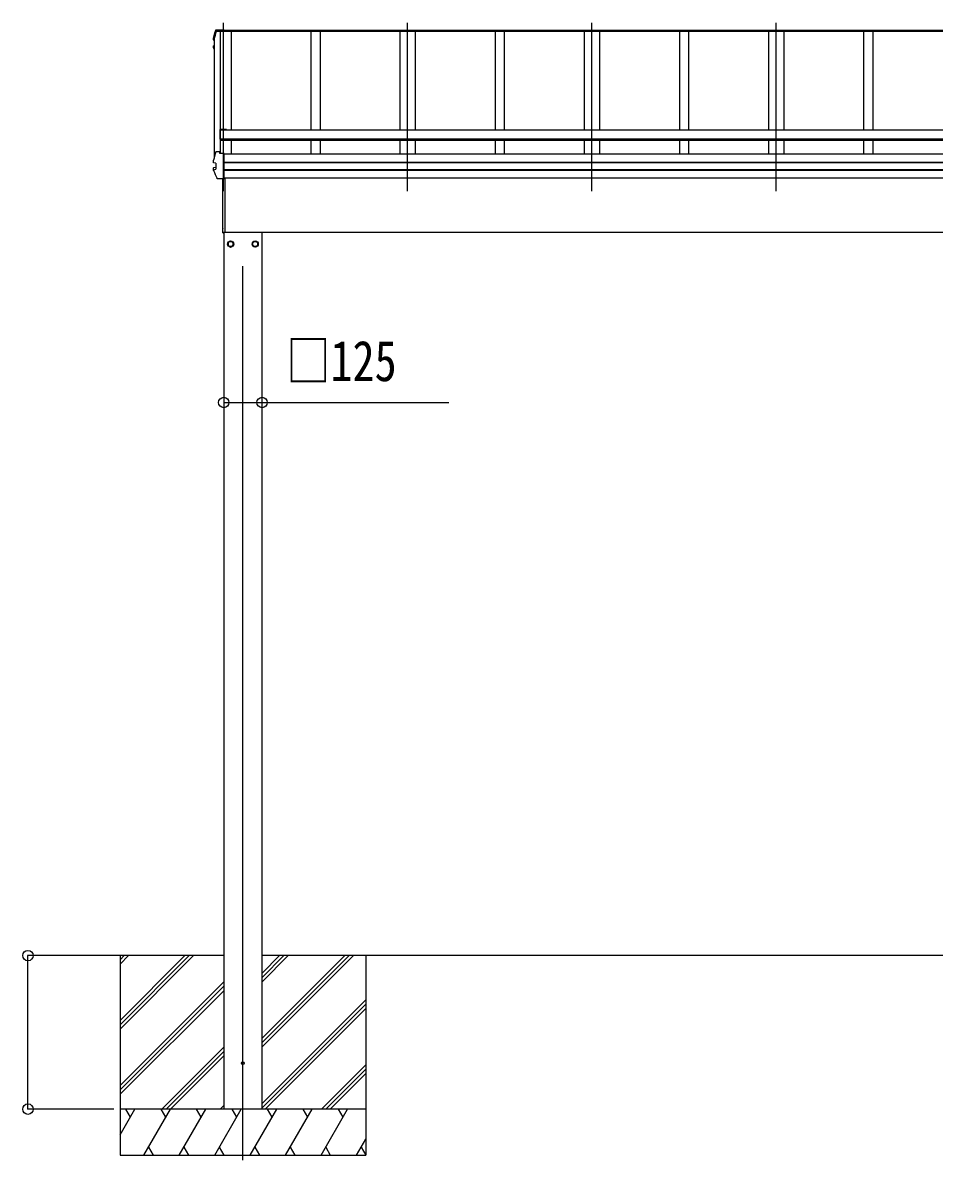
# Model space of a CAD drawing. Units: millimetres, scale not verified. Extents: x -16820 to 16820, y -11880 to 11880.
# Drawn here: x -11542 to -8573, y -6667 to -2961 of the extents above; entities that cross this region are included whole.
import ezdxf
from ezdxf.enums import TextEntityAlignment as Align

# ---------------------------------------------------------------- set-up
doc = ezdxf.new("R2010")
doc.units = ezdxf.units.MM
doc.header["$LTSCALE"] = 60
for name, color, linetype in [('0-3_YKK_12', 2, 'Continuous'), ('0-4_YKK_13', 4, 'Continuous'), ('0-5_YKK_A1', 4, 'Continuous'), ('0-6_YKK_D', 6, 'Continuous')]:
    doc.layers.add(name, color=color, linetype=linetype)
doc.styles.add('ＭＳ ゴシック', font='')
doc.styles.get('ＭＳ ゴシック').set_extended_font_data('MS Gothic')

msp = doc.modelspace()

# ---------------------------------------------------------------- linework, layer by layer
at = {"layer": '0-3_YKK_12'}
for p, q in [((-10888.29, -3510.34), (-10888.29, -2961.26)), ((-10288.29, -3510.34), (-10288.29, -2961.26)), ((-9688.29, -3510.34), (-9688.29, -2961.26)), ((-9088.29, -3510.34), (-9088.29, -2961.26)), ((-10824.79, -6666.52), (-10824.79, -3754.43))]:
    msp.add_line(p, q, dxfattribs=at)
at = {"layer": '0-4_YKK_13'}
for p, q in [((-10899.26, -2989.64), (-10911.68, -2989.64)), ((-10911.53, -2988.14), (-10899.49, -2988.14)), ((-10910.29, -2984.53), (-10885.29, -2984.53)), ((-10910.29, -2984.53), (-10910.29, -2984.53)), ((-10899.49, -2987.06), (-10899.11, -2989.55)), ((-10899.49, -2988.14), (-10899.49, -2987.06)), ((-10885.29, -2987.06), (-10899.49, -2987.06)), ((-10899.49, -2988.14), (-10899.26, -2989.64)), ((-10899.26, -2989.64), (-10899.26, -2989.29)), ((-10888.29, -2989.55), (-10899.11, -2989.55)), ((-10885.29, -2988.56), (-10888.29, -2988.56)), ((-10888.29, -2988.56), (-10888.29, -2989.55)), ((-10885.29, -2987.06), (-10885.29, -2984.53)), ((-10885.29, -2984.53), (-10885.29, -2984.53)), ((-10885.29, -2989.78), (-10885.29, -2987.06)), ((-10885.29, -2988.56), (-10885.29, -2988.63)), ((-10920.71, -3041.49), (-10920.71, -3037.43)), ((-10920.6, -3016.46), (-10920.6, -3012.41)), ((-10919.55, -3017.73), (-10918.29, -3017.98)), ((-10919.13, -3035.96), (-10919.12, -3035.96)), ((-10918.29, -3035.86), (-10919.12, -3035.96)), ((-10918.29, -3016.45), (-10919.06, -3016.3)), ((-10918.29, -3016.1), (-10918.98, -3015.97)), ((-10918.29, -3039.95), (-10919.65, -3040.22)), ((-10918.29, -3041.48), (-10919.13, -3041.64)), ((-10900.39, -3310.91), (-10900.39, -3340.37)), ((-10878.39, -3308.91), (-10898.39, -3308.91)), ((-10898.39, -3340.37), (-10898.39, -3310.45)), ((-10878.39, -3310.45), (-10898.39, -3310.45)), ((-10878.39, -3308.91), (-10878.39, -3311.07)), ((-10898.39, -3340.37), (-10900.39, -3340.37)), ((-10911.53, -3380.87), (-10899.49, -3380.87)), ((-10899.26, -3382.37), (-10899.49, -3380.87)), ((-10899.26, -3382.37), (-10899.26, -3382.72)), ((-10898.54, -3387.5), (-10899.26, -3382.72)), ((-10898.55, -3387.5), (-10899.11, -3383.82)), ((-10899.11, -3387.5), (-10899.11, -3383.82)), ((-10885.29, -3387.82), (-10885.29, -3387.5)), ((-10885.29, -3389.12), (-10885.29, -3387.82)), ((-10885.29, -3469.05), (-10885.29, -3389.12)), ((-10920.71, -3441.62), (-10920.71, -3434.22)), ((-10920.6, -3416.57), (-10920.6, -3409.19)), ((-10919.65, -3432.95), (-10913.7, -3431.79)), ((-10919.12, -3440.33), (-10919.13, -3440.33)), ((-10919.12, -3440.33), (-10912.72, -3438.64)), ((-10918.98, -3418.05), (-10918.98, -3418.05)), ((-10912.72, -3418.82), (-10918.98, -3418.05)), ((-10913.29, -3418.95), (-10913.29, -3438.17)), ((-10912.72, -3418.82), (-10912.72, -3418.82)), ((-10912.72, -3438.64), (-10912.72, -3438.64)), ((-10885.29, -3469.92), (-10905.94, -3469.92)), ((-10890.29, -3645.6), (-10890.29, -3469.92)), ((-10889.79, -3646), (-10889.79, -3469.92)), ((-10885.29, -3469.92), (-10885.29, -3469.05)), ((-10883.29, -3467.28), (-10883.29, -3643.6)), ((-10889.79, -3646), (-10889.8, -3646.06)), ((-10889.8, -3646.1), (-10889.79, -3646.1)), ((-10889.79, -3646), (-10889.79, -3646)), ((-10888.29, -3643.6), (-10883.29, -3643.6)), ((-10888.29, -3646.1), (-10888.29, -3643.6)), ((-10856.19, -3681.75), (-10856.29, -3681.75)), ((-10856.19, -3682.25), (-10856.29, -3682.25)), ((-10793.39, -3681.75), (-10793.29, -3681.75)), ((-10793.39, -3682.25), (-10793.29, -3682.25))]:
    msp.add_line(p, q, dxfattribs=at)
for points in [[(-10920.57, -3012.1), (-10918.24, -3003.25), (-10915.79, -2994.48), (-10913.16, -2985.82)], [(-10913.15, -2985.81), (-10913.03, -2985.51), (-10912.86, -2985.25), (-10912.64, -2985.02), (-10912.39, -2984.84), (-10912.11, -2984.71), (-10911.84, -2984.63), (-10911.61, -2984.59), (-10911.38, -2984.57), (-10911.12, -2984.55), (-10910.84, -2984.54), (-10910.53, -2984.53), (-10910.21, -2984.53)], [(-10920.7, -3037.5), (-10920.7, -3037.22), (-10920.62, -3036.95), (-10920.49, -3036.71), (-10920.32, -3036.5), (-10920.12, -3036.33), (-10919.92, -3036.22), (-10919.75, -3036.15), (-10919.59, -3036.09), (-10919.41, -3036.04), (-10919.2, -3035.98)], [(-10920.59, -3012.43), (-10920.6, -3012.26), (-10920.55, -3012.09)], [(-10920.57, -3012.1), (-10920.6, -3012.36), (-10920.6, -3012.41)], [(-10918.29, -3047.69), (-10919.21, -3045.46), (-10920.61, -3041.97)], [(-10885.29, -3387.5), (-10899.49, -3387.5), (-10899.49, -3380.87)], [(-10920.6, -3442.11), (-10920.67, -3441.95), (-10920.71, -3441.78), (-10920.71, -3441.6)], [(-10920.61, -3442.1), (-10917.76, -3448.91), (-10914.81, -3455.64), (-10911.77, -3462.29), (-10908.65, -3468.86)], [(-10920.57, -3408.88), (-10920.6, -3409.14), (-10920.6, -3409.19)], [(-10920.6, -3416.61), (-10920.6, -3416.52), (-10920.57, -3416.26)], [(-10919.06, -3418.03), (-10919.34, -3417.96), (-10919.58, -3417.88), (-10919.82, -3417.78), (-10920.09, -3417.61), (-10920.35, -3417.34), (-10920.54, -3417), (-10920.59, -3416.61)], [(-10919.81, -3442.31), (-10919.9, -3441.98), (-10919.93, -3441.62), (-10919.88, -3441.27), (-10919.77, -3440.93), (-10919.59, -3440.65), (-10919.37, -3440.45), (-10919.13, -3440.33)], [(-10918.98, -3418.05), (-10919.21, -3417.97), (-10919.41, -3417.83), (-10919.58, -3417.61), (-10919.7, -3417.34), (-10919.77, -3417.03), (-10919.78, -3416.7), (-10919.73, -3416.37)], [(-10913.29, -3418.95), (-10913.31, -3418.84), (-10913.34, -3418.74)], [(-10912.72, -3418.82), (-10912.64, -3418.85), (-10912.56, -3418.9), (-10912.5, -3418.97), (-10912.45, -3419.07), (-10912.43, -3419.18), (-10912.42, -3419.3)], [(-10912.72, -3438.64), (-10912.64, -3438.6), (-10912.56, -3438.54), (-10912.5, -3438.45), (-10912.45, -3438.35), (-10912.43, -3438.24), (-10912.42, -3438.12)], [(-10905.96, -3469.92), (-10906.34, -3469.92), (-10906.69, -3469.9), (-10907, -3469.88), (-10907.28, -3469.85), (-10907.59, -3469.78), (-10907.92, -3469.64), (-10908.23, -3469.42), (-10908.49, -3469.14), (-10908.66, -3468.81)], [(-10889.8, -3646.06), (-10889.8, -3646.1), (-10889.8, -3646.1)], [(-10889.79, -3646.1), (-10889.79, -3646.1), (-10888.29, -3646.1)]]:
    msp.add_lwpolyline(points, dxfattribs=at)
for points in [[(-10864.79, -3672.19), (-10873.29, -3677.09), (-10873.29, -3686.91), (-10864.79, -3691.81), (-10856.29, -3686.91), (-10856.29, -3677.09)], [(-10784.79, -3672.19), (-10776.29, -3677.09), (-10776.29, -3686.91), (-10784.79, -3691.81), (-10793.29, -3686.91), (-10793.29, -3677.09)]]:
    msp.add_lwpolyline(points, close=True, dxfattribs=at)
for centre, radius in [((-10864.79, -3682), 10), ((-10864.79, -3682), 8.5), ((-10784.79, -3682), 10), ((-10784.79, -3682), 8.5), ((-10824.79, -6350), 4.5)]:
    msp.add_circle(centre, radius, dxfattribs=at)
for centre, radius, start, end in [((-10435.28, -3135.81), 499.82, 162.96047, 166.14879), ((-10435.28, -3135.81), 498.32, 162.94349, 166.12469), ((-10911.54, -2989.84), 1.7, 89.95676, 162.90929), ((-10919.41, -3037.43), 1.3, 100.9005, 179.9623), ((-10919.31, -3016.46), 1.3, 166.2046, 259.10358), ((-10919.41, -3041.49), 1.3, 100.8868, 201.66215), ((-10455.96, -2856.93), 498.64, 201.74241, 202.00165), ((-10455.96, -2856.58), 498.64, 201.78246, 202.00165), ((-10898.39, -3310.91), 2, 90, 180), ((-10435.28, -3528.54), 499.82, 162.96047, 166.14879), ((-10911.54, -3382.57), 1.7, 89.95676, 162.90929), ((-10919.41, -3434.22), 1.3, 100.9005, 179.9623), ((-10913.79, -3431.3), 0.499, 280.91518, 359.94761), ((-10877.64, -3630.93), 12.15, 179.0404, 180.9596), ((-10889.79, -3645.6), 0.5, 180, 269.5), ((-10864.79, -3682), 8.6, 171.25399, 188.74601), ((-10864.79, -3682), 8.6, 111.25399, 128.74601), ((-10864.79, -3682), 8.6, 231.25399, 248.74601), ((-10864.79, -3682), 8.6, 51.25399, 68.74601), ((-10864.79, -3682), 8.6, 291.25399, 308.74601), ((-10864.79, -3682), 8.6, 1.66581, 8.74601), ((-10864.79, -3682), 8.6, 351.25399, 358.33419), ((-10784.79, -3682), 8.6, 171.25399, 178.33419), ((-10784.79, -3682), 8.6, 181.66581, 188.74601), ((-10784.79, -3682), 8.6, 111.25399, 128.74601), ((-10784.79, -3682), 8.6, 231.25399, 248.74601), ((-10784.79, -3682), 8.6, 51.25399, 68.74601), ((-10784.79, -3682), 8.6, 291.25399, 308.74601), ((-10784.79, -3682), 8.6, 351.25399, 8.74601)]:
    msp.add_arc(centre, radius, start, end, dxfattribs=at)
at = {"layer": '0-5_YKK_A1'}
for p, q in [((-10863.29, -2989.79), (-10911.73, -2989.79)), ((-10899.19, -2989.79), (-10899.19, -3309.08)), ((-10898.59, -2989.79), (-10898.59, -3308.92)), ((-6088.29, -2989.78), (-10888.29, -2989.78)), ((-6091.29, -2986.61), (-10885.29, -2986.61)), ((-6091.29, -2988.88), (-10885.29, -2988.88)), ((-10863.29, -2989.7), (-10863.29, -3311.07)), ((-10603.29, -2989.78), (-10603.29, -3311.07)), ((-10573.29, -2989.78), (-10573.29, -3311.07)), ((-10313.29, -2989.78), (-10313.29, -3311.07)), ((-10263.29, -2989.78), (-10263.29, -3311.07)), ((-10003.29, -2989.78), (-10003.29, -3311.07)), ((-9973.29, -2989.78), (-9973.29, -3311.07)), ((-9713.29, -2989.78), (-9713.29, -3311.07)), ((-9663.29, -2989.78), (-9663.29, -3311.07)), ((-9403.29, -2989.78), (-9403.29, -3311.07)), ((-9373.29, -2989.78), (-9373.29, -3311.07)), ((-9113.29, -2989.78), (-9113.29, -3311.07)), ((-9063.29, -2989.78), (-9063.29, -3311.07)), ((-8803.29, -2989.78), (-8803.29, -3311.07)), ((-8773.29, -2989.78), (-8773.29, -3311.07)), ((-10918.29, -3013.23), (-10918.29, -3400)), ((-6078.19, -3311.07), (-10898.39, -3311.07)), ((-10898.39, -3312.99), (-10898.39, -3344.96)), ((-10899.19, -3340.37), (-10899.19, -3383.2)), ((-10898.59, -3340.37), (-10898.59, -3387.15)), ((-6078.19, -3340.11), (-10898.39, -3340.11)), ((-6078.19, -3341.85), (-10898.39, -3341.85)), ((-6078.19, -3344.96), (-10898.39, -3344.96)), ((-10863.29, -3344.96), (-10863.29, -3389.68)), ((-10603.29, -3344.96), (-10603.29, -3389.68)), ((-10573.29, -3344.96), (-10573.29, -3389.68)), ((-10313.29, -3344.96), (-10313.29, -3389.68)), ((-10263.29, -3344.96), (-10263.29, -3389.68)), ((-10003.29, -3344.96), (-10003.29, -3389.68)), ((-9973.29, -3344.96), (-9973.29, -3389.68)), ((-9713.29, -3344.96), (-9713.29, -3389.68)), ((-9663.29, -3344.96), (-9663.29, -3389.68)), ((-9403.29, -3344.96), (-9403.29, -3389.68)), ((-9373.29, -3344.96), (-9373.29, -3389.68)), ((-9113.29, -3344.96), (-9113.29, -3389.68)), ((-9063.29, -3344.96), (-9063.29, -3389.68)), ((-8803.29, -3344.96), (-8803.29, -3389.68)), ((-8773.29, -3344.96), (-8773.29, -3389.68)), ((-6091.29, -3389.68), (-10885.29, -3389.68)), ((-6091.29, -3416.2), (-10885.29, -3416.2)), ((-6091.29, -3417.09), (-10885.29, -3417.09)), ((-6091.29, -3440.31), (-10885.29, -3440.31)), ((-6091.29, -3442.24), (-10885.29, -3442.24)), ((-6091.29, -3467.28), (-10885.29, -3467.28)), ((-10888.29, -3643.6), (-10888.29, -3645)), ((-6192.36, -3645), (-10888.29, -3645)), ((-10887.29, -3645), (-10887.29, -6500)), ((-10762.29, -6500), (-10762.29, -3645)), ((-10887.29, -6000), (-11437.86, -6000)), ((-11224.79, -6000), (-11224.79, -6650)), ((-11224.79, -6211.23), (-11013.56, -6000)), ((-11224.79, -6225.37), (-10999.42, -6000)), ((-11224.79, -6239.51), (-10985.28, -6000)), ((-11224.79, -6027.38), (-11197.41, -6000)), ((-11224.79, -6013.24), (-11211.55, -6000)), ((-6214.29, -6000), (-10762.29, -6000)), ((-10762.29, -6297.51), (-10464.78, -6000)), ((-10762.29, -6269.23), (-10493.06, -6000)), ((-10762.29, -6283.37), (-10478.92, -6000)), ((-10762.29, -6085.38), (-10676.91, -6000)), ((-10762.29, -6071.24), (-10691.05, -6000)), ((-10762.29, -6057.1), (-10705.19, -6000)), ((-10424.79, -6000), (-10424.79, -6650)), ((-11224.79, -6423.36), (-10887.29, -6085.86)), ((-11224.79, -6437.5), (-10887.29, -6100)), ((-11224.79, -6451.64), (-10887.29, -6114.15)), ((-10762.29, -6481.36), (-10424.79, -6143.86)), ((-10762.29, -6495.5), (-10424.79, -6158)), ((-10752.65, -6500), (-10424.79, -6172.15)), ((-11089.3, -6500), (-10887.29, -6297.99)), ((-11075.16, -6500), (-10887.29, -6312.13)), ((-11061.01, -6500), (-10887.29, -6326.28)), ((-10568.8, -6500), (-10424.79, -6355.99)), ((-10554.66, -6500), (-10424.79, -6370.13)), ((-10540.51, -6500), (-10424.79, -6384.28)), ((-10424.79, -6500), (-11224.79, -6500)), ((-11224.79, -6583.83), (-11176.39, -6500)), ((-11191.39, -6525.98), (-11206.39, -6500)), ((-11147.52, -6650), (-11060.92, -6500)), ((-11075.92, -6525.98), (-11090.92, -6500)), ((-11032.05, -6650), (-10945.45, -6500)), ((-10960.45, -6525.98), (-10975.45, -6500)), ((-10916.58, -6650), (-10829.98, -6500)), ((-10898.88, -6500), (-10887.29, -6488.41)), ((-10844.98, -6525.98), (-10859.98, -6500)), ((-10801.11, -6650), (-10714.51, -6500)), ((-10729.51, -6525.98), (-10744.51, -6500)), ((-10685.64, -6650), (-10599.04, -6500)), ((-10629.04, -6500), (-10614.04, -6525.98)), ((-10570.17, -6650), (-10483.57, -6500)), ((-10498.57, -6525.98), (-10513.57, -6500)), ((-11132.53, -6624.02), (-11117.53, -6650)), ((-11017.05, -6624.02), (-11002.06, -6650)), ((-10901.58, -6624.02), (-10886.59, -6650)), ((-10786.12, -6624.02), (-10771.12, -6650)), ((-10670.65, -6624.02), (-10655.65, -6650)), ((-10555.17, -6624.02), (-10540.18, -6650)), ((-10454.7, -6650), (-10424.79, -6598.19)), ((-10439.7, -6624.02), (-10424.79, -6649.85)), ((-11224.79, -6650), (-10424.79, -6650))]:
    msp.add_line(p, q, dxfattribs=at)
at = {"layer": '0-6_YKK_D'}
for p, q in [((-11244.79, -6000), (-11525.79, -6000)), ((-11524.79, -6500), (-11524.79, -6000)), ((-11244.79, -6500), (-11525.79, -6500))]:
    msp.add_line(p, q, dxfattribs=at)
msp.add_lwpolyline([(-10887.29, -4198.3), (-10762.29, -4198.3), (-10154.29, -4198.3)], dxfattribs=at)
for centre in [(-10887.29, -4198.3), (-10762.29, -4198.3), (-11524.79, -6000), (-11524.79, -6500)]:
    msp.add_circle(centre, 17, dxfattribs=at)

# ---------------------------------------------------------------- texts
at = {"layer": '0-6_YKK_D', "style": 'ＭＳ ゴシック', "width": 0.8}
msp.add_text('□125', height=132, dxfattribs=at).set_placement((-10683.49, -4168.3), align=Align.BOTTOM_LEFT)

doc.saveas('drawing.dxf')
